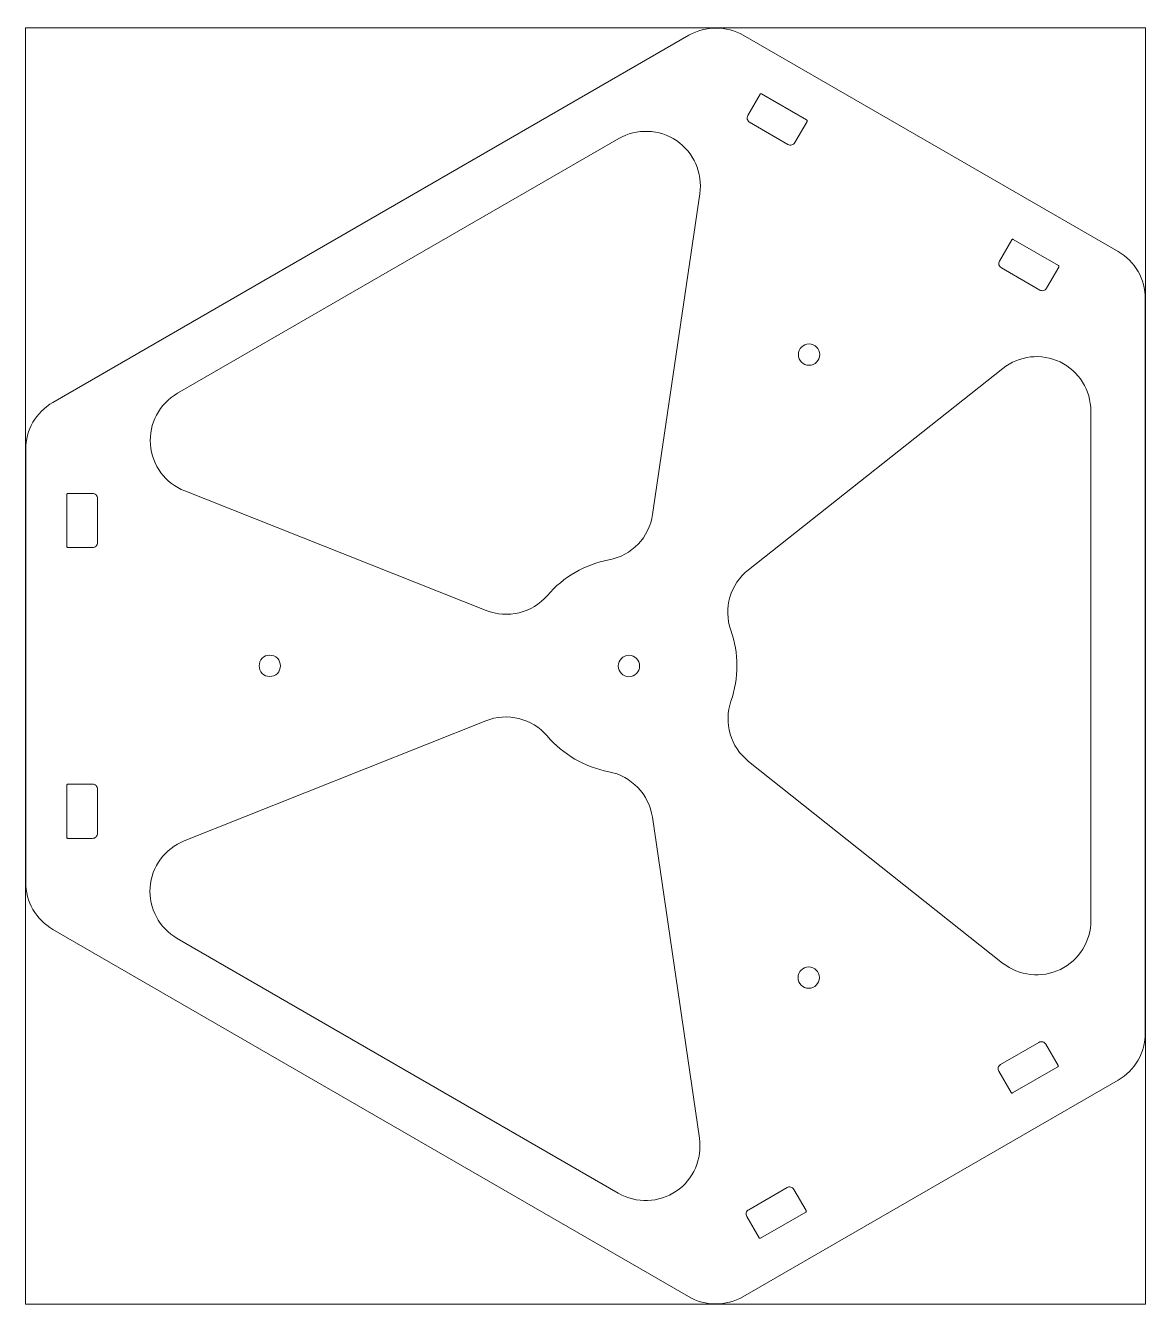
# Model space of a CAD drawing. Header units: inches. Extents: x 74 to 205, y -183 to -33.
import ezdxf

# ---------------------------------------------------------------- set-up
doc = ezdxf.new("R2010")
doc.units = ezdxf.units.IN
doc.header["$MEASUREMENT"] = 0
doc.layers.add('Layer 1', color=7, linetype='Continuous')

msp = doc.modelspace()

# ---------------------------------------------------------------- linework, layer by layer
at = {"layer": 'Layer 1', "lineweight": 0}
msp.add_lwpolyline([(74.08, -33.51), (74.08, -182.81), (205.08, -182.81), (205.08, -33.51), (74.08, -33.51)], dxfattribs=at)
for points, knots in [([(201.89, -156.61), (203.86, -155.47), (205.07, -153.37), (205.07, -151.1), (205.07, -151.1), (205.07, -65.19), (205.07, -65.19), (205.07, -62.91), (203.86, -60.81), (201.89, -59.68), (201.89, -59.68), (158.04, -34.37), (158.04, -34.37), (156.07, -33.24), (153.65, -33.24), (151.68, -34.37), (151.68, -34.37), (77.27, -77.32), (77.27, -77.32), (75.3, -78.45), (74.09, -80.55), (74.09, -82.83), (74.09, -82.83), (74.09, -133.46), (74.09, -133.46), (74.09, -135.73), (75.3, -137.83), (77.27, -138.97), (77.27, -138.97), (151.62, -181.94), (151.62, -181.94), (153.59, -183.08), (156.02, -183.08), (157.99, -181.95), (157.99, -181.95), (201.89, -156.61), (201.89, -156.61), (201.89, -156.61), (201.89, -156.61), (201.89, -156.61), (201.89, -156.61), (201.89, -156.61), (201.89, -156.61)], [0, 0, 0, 0, 1, 1, 1, 2, 2, 2, 3, 3, 3, 4, 4, 4, 5, 5, 5, 6, 6, 6, 7, 7, 7, 8, 8, 8, 9, 9, 9, 10, 10, 10, 11, 11, 11, 12, 12, 12, 13, 13, 13, 14, 14, 14, 14]), ([(165.45, -44.27), (165.48, -44.29), (165.5, -44.31), (165.51, -44.35), (165.52, -44.38), (165.52, -44.41), (165.5, -44.44), (165.5, -44.44), (164.06, -46.93), (164.06, -46.93), (163.99, -47.06), (163.86, -47.16), (163.71, -47.2), (163.56, -47.24), (163.4, -47.22), (163.26, -47.14), (163.26, -47.14), (158.78, -44.54), (158.78, -44.54), (158.65, -44.47), (158.55, -44.34), (158.51, -44.19), (158.47, -44.04), (158.49, -43.88), (158.57, -43.75), (158.57, -43.75), (160, -41.26), (160, -41.26), (160.02, -41.23), (160.05, -41.21), (160.08, -41.2), (160.11, -41.19), (160.15, -41.2), (160.18, -41.22), (160.18, -41.22), (165.45, -44.27), (165.45, -44.27), (165.45, -44.27), (165.45, -44.27), (165.45, -44.27)], [0, 0, 0, 0, 1, 1, 1, 2, 2, 2, 3, 3, 3, 4, 4, 4, 5, 5, 5, 6, 6, 6, 7, 7, 7, 8, 8, 8, 9, 9, 9, 10, 10, 10, 11, 11, 11, 12, 12, 12, 13, 13, 13, 13]), ([(147.43, -90.42), (147.04, -93.1), (144.99, -95.24), (142.32, -95.74), (139.52, -96.28), (136.98, -97.74), (135.12, -99.9), (133.35, -101.96), (130.47, -102.66), (127.95, -101.66), (127.95, -101.66), (92.69, -87.68), (92.69, -87.68), (90.42, -86.79), (88.86, -84.68), (88.68, -82.25), (88.49, -79.81), (89.74, -77.48), (91.85, -76.25), (91.85, -76.25), (143.47, -46.46), (143.47, -46.46), (145.57, -45.24), (148.2, -45.33), (150.22, -46.69), (152.24, -48.05), (153.3, -50.49), (152.95, -52.9), (152.95, -52.9), (147.43, -90.42), (147.43, -90.42), (147.43, -90.42), (147.43, -90.42), (147.43, -90.42), (147.43, -90.42), (147.43, -90.42), (147.43, -90.42)], [0, 0, 0, 0, 1, 1, 1, 2, 2, 2, 3, 3, 3, 4, 4, 4, 5, 5, 5, 6, 6, 6, 7, 7, 7, 8, 8, 8, 9, 9, 9, 10, 10, 10, 11, 11, 11, 12, 12, 12, 12]), ([(194.9, -61.3), (194.93, -61.32), (194.95, -61.35), (194.96, -61.38), (194.97, -61.41), (194.96, -61.45), (194.95, -61.48), (194.95, -61.48), (193.51, -63.96), (193.51, -63.96), (193.43, -64.1), (193.3, -64.19), (193.15, -64.23), (193, -64.27), (192.84, -64.25), (192.71, -64.17), (192.71, -64.17), (188.23, -61.58), (188.23, -61.58), (188.09, -61.5), (187.99, -61.38), (187.95, -61.23), (187.91, -61.08), (187.93, -60.92), (188.01, -60.78), (188.01, -60.78), (189.45, -58.3), (189.45, -58.3), (189.47, -58.27), (189.49, -58.25), (189.53, -58.24), (189.56, -58.23), (189.59, -58.23), (189.62, -58.25), (189.62, -58.25), (194.9, -61.3), (194.9, -61.3), (194.9, -61.3), (194.9, -61.3), (194.9, -61.3)], [0, 0, 0, 0, 1, 1, 1, 2, 2, 2, 3, 3, 3, 4, 4, 4, 5, 5, 5, 6, 6, 6, 7, 7, 7, 8, 8, 8, 9, 9, 9, 10, 10, 10, 11, 11, 11, 12, 12, 12, 13, 13, 13, 13]), ([(158.66, -119.32), (156.54, -117.64), (155.72, -114.81), (156.6, -112.26), (157.53, -109.57), (157.52, -106.66), (156.58, -103.98), (155.69, -101.42), (156.51, -98.57), (158.64, -96.89), (158.64, -96.89), (188.39, -73.35), (188.39, -73.35), (190.29, -71.83), (192.9, -71.54), (195.1, -72.59), (197.3, -73.65), (198.7, -75.9), (198.7, -78.34), (198.7, -78.34), (198.7, -137.92), (198.7, -137.92), (198.71, -140.36), (197.32, -142.59), (195.13, -143.65), (192.93, -144.72), (190.29, -144.42), (188.38, -142.91), (188.38, -142.91), (158.66, -119.32), (158.66, -119.32), (158.66, -119.32), (158.66, -119.32), (158.66, -119.32), (158.66, -119.32), (158.66, -119.32), (158.66, -119.32)], [0, 0, 0, 0, 1, 1, 1, 2, 2, 2, 3, 3, 3, 4, 4, 4, 5, 5, 5, 6, 6, 6, 7, 7, 7, 8, 8, 8, 9, 9, 9, 10, 10, 10, 11, 11, 11, 12, 12, 12, 12]), ([(166.98, -71.73), (166.98, -72.42), (166.42, -72.98), (165.73, -72.98), (165.04, -72.98), (164.48, -72.42), (164.48, -71.73), (164.48, -71.04), (165.04, -70.48), (165.73, -70.48), (166.42, -70.48), (166.98, -71.04), (166.98, -71.73)], [0, 0, 0, 0, 1, 1, 1, 2, 2, 2, 3, 3, 3, 4, 4, 4, 4]), ([(78.91, -88.09), (78.91, -88.05), (78.93, -88.02), (78.95, -88), (78.97, -87.97), (79.01, -87.96), (79.04, -87.96), (79.04, -87.96), (81.91, -87.96), (81.91, -87.96), (82.06, -87.96), (82.21, -88.02), (82.32, -88.13), (82.43, -88.24), (82.49, -88.39), (82.49, -88.54), (82.49, -88.54), (82.49, -93.72), (82.49, -93.72), (82.49, -93.88), (82.43, -94.03), (82.32, -94.14), (82.21, -94.25), (82.06, -94.31), (81.91, -94.31), (81.91, -94.31), (79.04, -94.31), (79.04, -94.31), (79.01, -94.31), (78.97, -94.3), (78.95, -94.27), (78.93, -94.25), (78.91, -94.22), (78.91, -94.18), (78.91, -94.18), (78.91, -88.09), (78.91, -88.09), (78.91, -88.09), (78.91, -88.09), (78.91, -88.09)], [0, 0, 0, 0, 1, 1, 1, 2, 2, 2, 3, 3, 3, 4, 4, 4, 5, 5, 5, 6, 6, 6, 7, 7, 7, 8, 8, 8, 9, 9, 9, 10, 10, 10, 11, 11, 11, 12, 12, 12, 13, 13, 13, 13]), ([(103.9, -108.14), (103.9, -108.83), (103.34, -109.39), (102.65, -109.39), (101.96, -109.39), (101.4, -108.83), (101.4, -108.14), (101.4, -107.45), (101.96, -106.89), (102.65, -106.89), (103.34, -106.89), (103.9, -107.45), (103.9, -108.14)], [0, 0, 0, 0, 1, 1, 1, 2, 2, 2, 3, 3, 3, 4, 4, 4, 4]), ([(145.91, -108.16), (145.91, -108.85), (145.35, -109.41), (144.66, -109.41), (143.97, -109.41), (143.41, -108.85), (143.41, -108.16), (143.41, -107.47), (143.97, -106.91), (144.66, -106.91), (145.35, -106.91), (145.91, -107.47), (145.91, -108.16)], [0, 0, 0, 0, 1, 1, 1, 2, 2, 2, 3, 3, 3, 4, 4, 4, 4]), ([(152.9, -163.42), (153.26, -165.83), (152.21, -168.23), (150.2, -169.61), (148.18, -170.98), (145.53, -171.06), (143.42, -169.85), (143.42, -169.85), (91.82, -140.03), (91.82, -140.03), (89.71, -138.81), (88.47, -136.5), (88.64, -134.07), (88.81, -131.64), (90.39, -129.51), (92.65, -128.61), (92.65, -128.61), (127.91, -114.57), (127.91, -114.57), (130.43, -113.56), (133.33, -114.28), (135.1, -116.35), (136.96, -118.52), (139.5, -119.99), (142.3, -120.53), (144.96, -121.04), (147.01, -123.18), (147.4, -125.86), (147.4, -125.86), (152.9, -163.42), (152.9, -163.42), (152.9, -163.42), (152.9, -163.42), (152.9, -163.42), (152.9, -163.42), (152.9, -163.42), (152.9, -163.42)], [0, 0, 0, 0, 1, 1, 1, 2, 2, 2, 3, 3, 3, 4, 4, 4, 5, 5, 5, 6, 6, 6, 7, 7, 7, 8, 8, 8, 9, 9, 9, 10, 10, 10, 11, 11, 11, 12, 12, 12, 12]), ([(78.91, -122.1), (78.91, -122.07), (78.93, -122.04), (78.95, -122.01), (78.97, -121.99), (79.01, -121.98), (79.04, -121.98), (79.04, -121.98), (81.91, -121.98), (81.91, -121.98), (82.06, -121.98), (82.21, -122.04), (82.32, -122.15), (82.43, -122.26), (82.49, -122.41), (82.49, -122.56), (82.49, -122.56), (82.49, -127.74), (82.49, -127.74), (82.49, -127.9), (82.43, -128.05), (82.32, -128.16), (82.21, -128.27), (82.06, -128.33), (81.91, -128.33), (81.91, -128.33), (79.04, -128.33), (79.04, -128.33), (79.01, -128.33), (78.97, -128.31), (78.95, -128.29), (78.93, -128.27), (78.91, -128.23), (78.91, -128.2), (78.91, -128.2), (78.91, -122.1), (78.91, -122.1), (78.91, -122.1), (78.91, -122.1), (78.91, -122.1)], [0, 0, 0, 0, 1, 1, 1, 2, 2, 2, 3, 3, 3, 4, 4, 4, 5, 5, 5, 6, 6, 6, 7, 7, 7, 8, 8, 8, 9, 9, 9, 10, 10, 10, 11, 11, 11, 12, 12, 12, 13, 13, 13, 13]), ([(166.94, -144.62), (166.94, -145.31), (166.38, -145.87), (165.69, -145.87), (165, -145.87), (164.44, -145.31), (164.44, -144.62), (164.44, -143.93), (165, -143.37), (165.69, -143.37), (166.38, -143.37), (166.94, -143.93), (166.94, -144.62)], [0, 0, 0, 0, 1, 1, 1, 2, 2, 2, 3, 3, 3, 4, 4, 4, 4]), ([(189.53, -158.11), (189.51, -158.13), (189.47, -158.14), (189.44, -158.13), (189.41, -158.12), (189.38, -158.1), (189.36, -158.07), (189.36, -158.07), (187.93, -155.58), (187.93, -155.58), (187.85, -155.45), (187.83, -155.29), (187.87, -155.14), (187.91, -154.99), (188.01, -154.86), (188.14, -154.78), (188.14, -154.78), (192.63, -152.2), (192.63, -152.2), (192.77, -152.12), (192.93, -152.1), (193.08, -152.14), (193.23, -152.18), (193.35, -152.28), (193.43, -152.41), (193.43, -152.41), (194.86, -154.9), (194.86, -154.9), (194.88, -154.93), (194.88, -154.96), (194.88, -154.99), (194.87, -155.03), (194.85, -155.05), (194.82, -155.07), (194.82, -155.07), (189.53, -158.11), (189.53, -158.11), (189.53, -158.11), (189.53, -158.11), (189.53, -158.11)], [0, 0, 0, 0, 1, 1, 1, 2, 2, 2, 3, 3, 3, 4, 4, 4, 5, 5, 5, 6, 6, 6, 7, 7, 7, 8, 8, 8, 9, 9, 9, 10, 10, 10, 11, 11, 11, 12, 12, 12, 13, 13, 13, 13]), ([(160.06, -175.1), (160.03, -175.11), (159.99, -175.12), (159.96, -175.11), (159.93, -175.1), (159.9, -175.08), (159.89, -175.05), (159.89, -175.05), (158.45, -172.56), (158.45, -172.56), (158.37, -172.43), (158.35, -172.27), (158.39, -172.12), (158.43, -171.97), (158.53, -171.84), (158.67, -171.77), (158.67, -171.77), (163.16, -169.18), (163.16, -169.18), (163.29, -169.1), (163.45, -169.08), (163.6, -169.12), (163.75, -169.16), (163.88, -169.26), (163.95, -169.39), (163.95, -169.39), (165.39, -171.88), (165.39, -171.88), (165.4, -171.91), (165.41, -171.95), (165.4, -171.98), (165.39, -172.01), (165.37, -172.04), (165.34, -172.05), (165.34, -172.05), (160.06, -175.1), (160.06, -175.1), (160.06, -175.1), (160.06, -175.1), (160.06, -175.1)], [0, 0, 0, 0, 1, 1, 1, 2, 2, 2, 3, 3, 3, 4, 4, 4, 5, 5, 5, 6, 6, 6, 7, 7, 7, 8, 8, 8, 9, 9, 9, 10, 10, 10, 11, 11, 11, 12, 12, 12, 13, 13, 13, 13])]:
    msp.add_open_spline(points, degree=3, knots=knots, dxfattribs=at)

doc.saveas('drawing.dxf')
